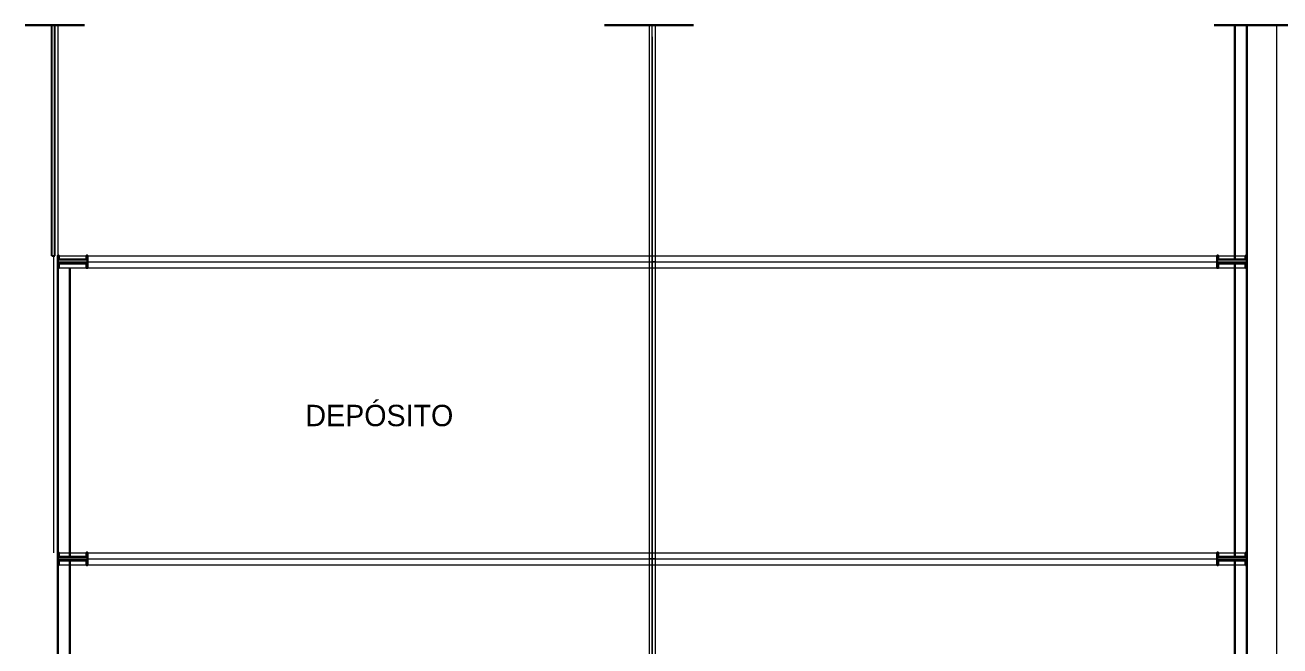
# Model space of a CAD drawing. Header units: millimetres. Extents: x 1972 to 5740, y 370 to 952.
# Drawn here: x 2720.42 to 2741.53, y 657.66 to 668.11 of the extents above; entities that cross this region are included whole.
import ezdxf

# ---------------------------------------------------------------- set-up
doc = ezdxf.new("R2010")
doc.units = ezdxf.units.MM
doc.header["$LTSCALE"] = 15
doc.linetypes.add('ACAD_ISO02W100', pattern=[15, 12, -3])
for name, color, linetype, lineweight in [('ABERTURAS', 2, 'Continuous', 25), ('MUROS', 1, 'Continuous', 30), ('SOMBRAS', 95, 'Continuous', 18)]:
    doc.layers.add(name, color=color, linetype=linetype, lineweight=lineweight)

msp = doc.modelspace()

# ---------------------------------------------------------------- linework, layer by layer
at = {"layer": 'ABERTURAS', "linetype": 'Continuous', "ltscale": 0.001}
for points in [[(2720.87324, 664.22868), (2720.87324, 668.11181)], [(2720.92324, 664.22868), (2720.92324, 668.11181)], [(2720.87324, 664.22868), (2720.92324, 664.22868)]]:
    msp.add_lwpolyline(points, dxfattribs=at)
at = {"layer": 'MUROS', "linetype": 'Continuous', "ltscale": 0.001}
for p, q in [((2740.77324, 668.11181), (2740.77324, 664.16368)), ((2740.97324, 668.11181), (2740.97324, 654.12868)), ((2740.77324, 664.09868), (2740.77324, 659.16368)), ((2740.77324, 659.09868), (2740.77324, 654.22868))]:
    msp.add_line(p, q, dxfattribs=at)
for points in [[(2721.42324, 668.11181), (2720.42324, 668.11181)], [(2731.66862, 668.11181), (2730.16862, 668.11181)], [(2741.92324, 668.11181), (2740.42324, 668.11181)], [(2720.97324, 654.22868), (2720.97324, 664.02868)], [(2721.17324, 659.16368), (2721.17324, 664.02868)], [(2721.17324, 654.22868), (2721.17324, 659.09868)]]:
    msp.add_lwpolyline(points, dxfattribs=at)
for points in [[(2720.97324, 664.02368), (2720.97324, 664.23368), (2720.99324, 664.23368), (2720.99324, 664.16368), (2721.45363, 664.16368), (2721.45363, 664.23368), (2721.47363, 664.23368), (2721.47363, 664.02368), (2721.45363, 664.02368), (2721.45363, 664.09868), (2720.99324, 664.09868), (2720.99324, 664.02368), (2720.97324, 664.02368)], [(2740.97324, 664.02368), (2740.97324, 664.23368), (2740.95324, 664.23368), (2740.95324, 664.16368), (2740.49285, 664.16368), (2740.49285, 664.23368), (2740.47285, 664.23368), (2740.47285, 664.02368), (2740.49285, 664.02368), (2740.49285, 664.09868), (2740.95324, 664.09868), (2740.95324, 664.02368), (2740.97324, 664.02368)], [(2720.97324, 659.02368), (2720.97324, 659.23368), (2720.99324, 659.23368), (2720.99324, 659.16368), (2721.45363, 659.16368), (2721.45363, 659.23368), (2721.47363, 659.23368), (2721.47363, 659.02368), (2721.45363, 659.02368), (2721.45363, 659.09868), (2720.99324, 659.09868), (2720.99324, 659.02368), (2720.97324, 659.02368)], [(2740.97324, 659.02368), (2740.97324, 659.23368), (2740.95324, 659.23368), (2740.95324, 659.16368), (2740.49285, 659.16368), (2740.49285, 659.23368), (2740.47285, 659.23368), (2740.47285, 659.02368), (2740.49285, 659.02368), (2740.49285, 659.09868), (2740.95324, 659.09868), (2740.95324, 659.02368), (2740.97324, 659.02368)]]:
    msp.add_lwpolyline(points, close=True, dxfattribs=at)
at = {"layer": 'SOMBRAS', "linetype": 'Continuous', "ltscale": 0.001}
msp.add_line((2741.47324, 668.11181), (2741.47324, 644.02841), dxfattribs=at)
at = {"layer": 'SOMBRAS', "linetype": 'ACAD_ISO02W100', "ltscale": 20}
for p, q in [((2720.97324, 664.22868), (2740.97324, 664.22868)), ((2720.97324, 664.12868), (2740.97324, 664.12868)), ((2720.97324, 664.02868), (2740.97324, 664.02868)), ((2720.97324, 659.22868), (2740.97324, 659.22868)), ((2720.97324, 659.12868), (2740.97324, 659.12868)), ((2720.97324, 659.02868), (2740.97324, 659.02868))]:
    msp.add_line(p, q, dxfattribs=at)
at = {"layer": 'SOMBRAS', "linetype": 'Continuous', "ltscale": 0.001}
for points in [[(2720.97324, 668.11181), (2720.97324, 664.22868)], [(2720.97324, 659.12868), (2720.97324, 659.23368), (2720.99324, 659.23368), (2720.99324, 659.16368), (2721.27324, 659.16368)], [(2721.47363, 659.12868), (2721.47363, 659.23368), (2721.45363, 659.23368), (2721.45363, 659.16368), (2721.17363, 659.16368)], [(2720.97324, 659.12868), (2720.97324, 659.02368), (2720.99324, 659.02368), (2720.99324, 659.09868), (2721.27324, 659.09868)], [(2721.47363, 659.12868), (2721.47363, 659.02368), (2721.45363, 659.02368), (2721.45363, 659.09868), (2721.17363, 659.09868)]]:
    msp.add_lwpolyline(points, dxfattribs=at)
at = {"layer": 'SOMBRAS', "linetype": 'ACAD_ISO02W100', "ltscale": 20}
for points in [[(2730.97324, 660.37124), (2730.97324, 660.37124), (2730.97324, 668.11181), (2730.92324, 668.11181), (2730.92324, 659.12868), (2730.97324, 659.12868)], [(2730.97324, 660.37124), (2730.97324, 660.37124), (2730.97324, 664.12868), (2731.02324, 664.12868), (2731.02324, 659.12868), (2730.97324, 659.12868)], [(2730.97324, 655.37124), (2730.97324, 655.37124), (2730.97324, 659.12868), (2730.92324, 659.12868), (2730.92324, 654.12868), (2730.97324, 654.12868)], [(2730.97324, 655.37124), (2730.97324, 655.37124), (2730.97324, 659.12868), (2731.02324, 659.12868), (2731.02324, 654.12868), (2730.97324, 654.12868)]]:
    msp.add_lwpolyline(points, close=True, dxfattribs=at)
for points in [[(2730.97324, 668.11181), (2730.92324, 668.11181)], [(2731.02324, 668.11181), (2731.02324, 664.12868), (2730.97324, 664.12868), (2730.97324, 665.37124), (2730.97324, 665.37124), (2730.97324, 666.62868), (2730.97324, 666.62868)], [(2730.97324, 667.91181), (2730.97324, 654.12868)], [(2720.89824, 664.22868), (2720.89824, 659.22868)]]:
    msp.add_lwpolyline(points, dxfattribs=at)

# ---------------------------------------------------------------- texts
at = {"layer": 'SOMBRAS', "linetype": 'Continuous', "ltscale": 0.001, "insert": (2725.13831, 661.72082), "char_height": 0.36, "width": 1.5560028, "attachment_point": 1}
msp.add_mtext('DEPÓSITO', dxfattribs=at)

doc.saveas('drawing.dxf')
